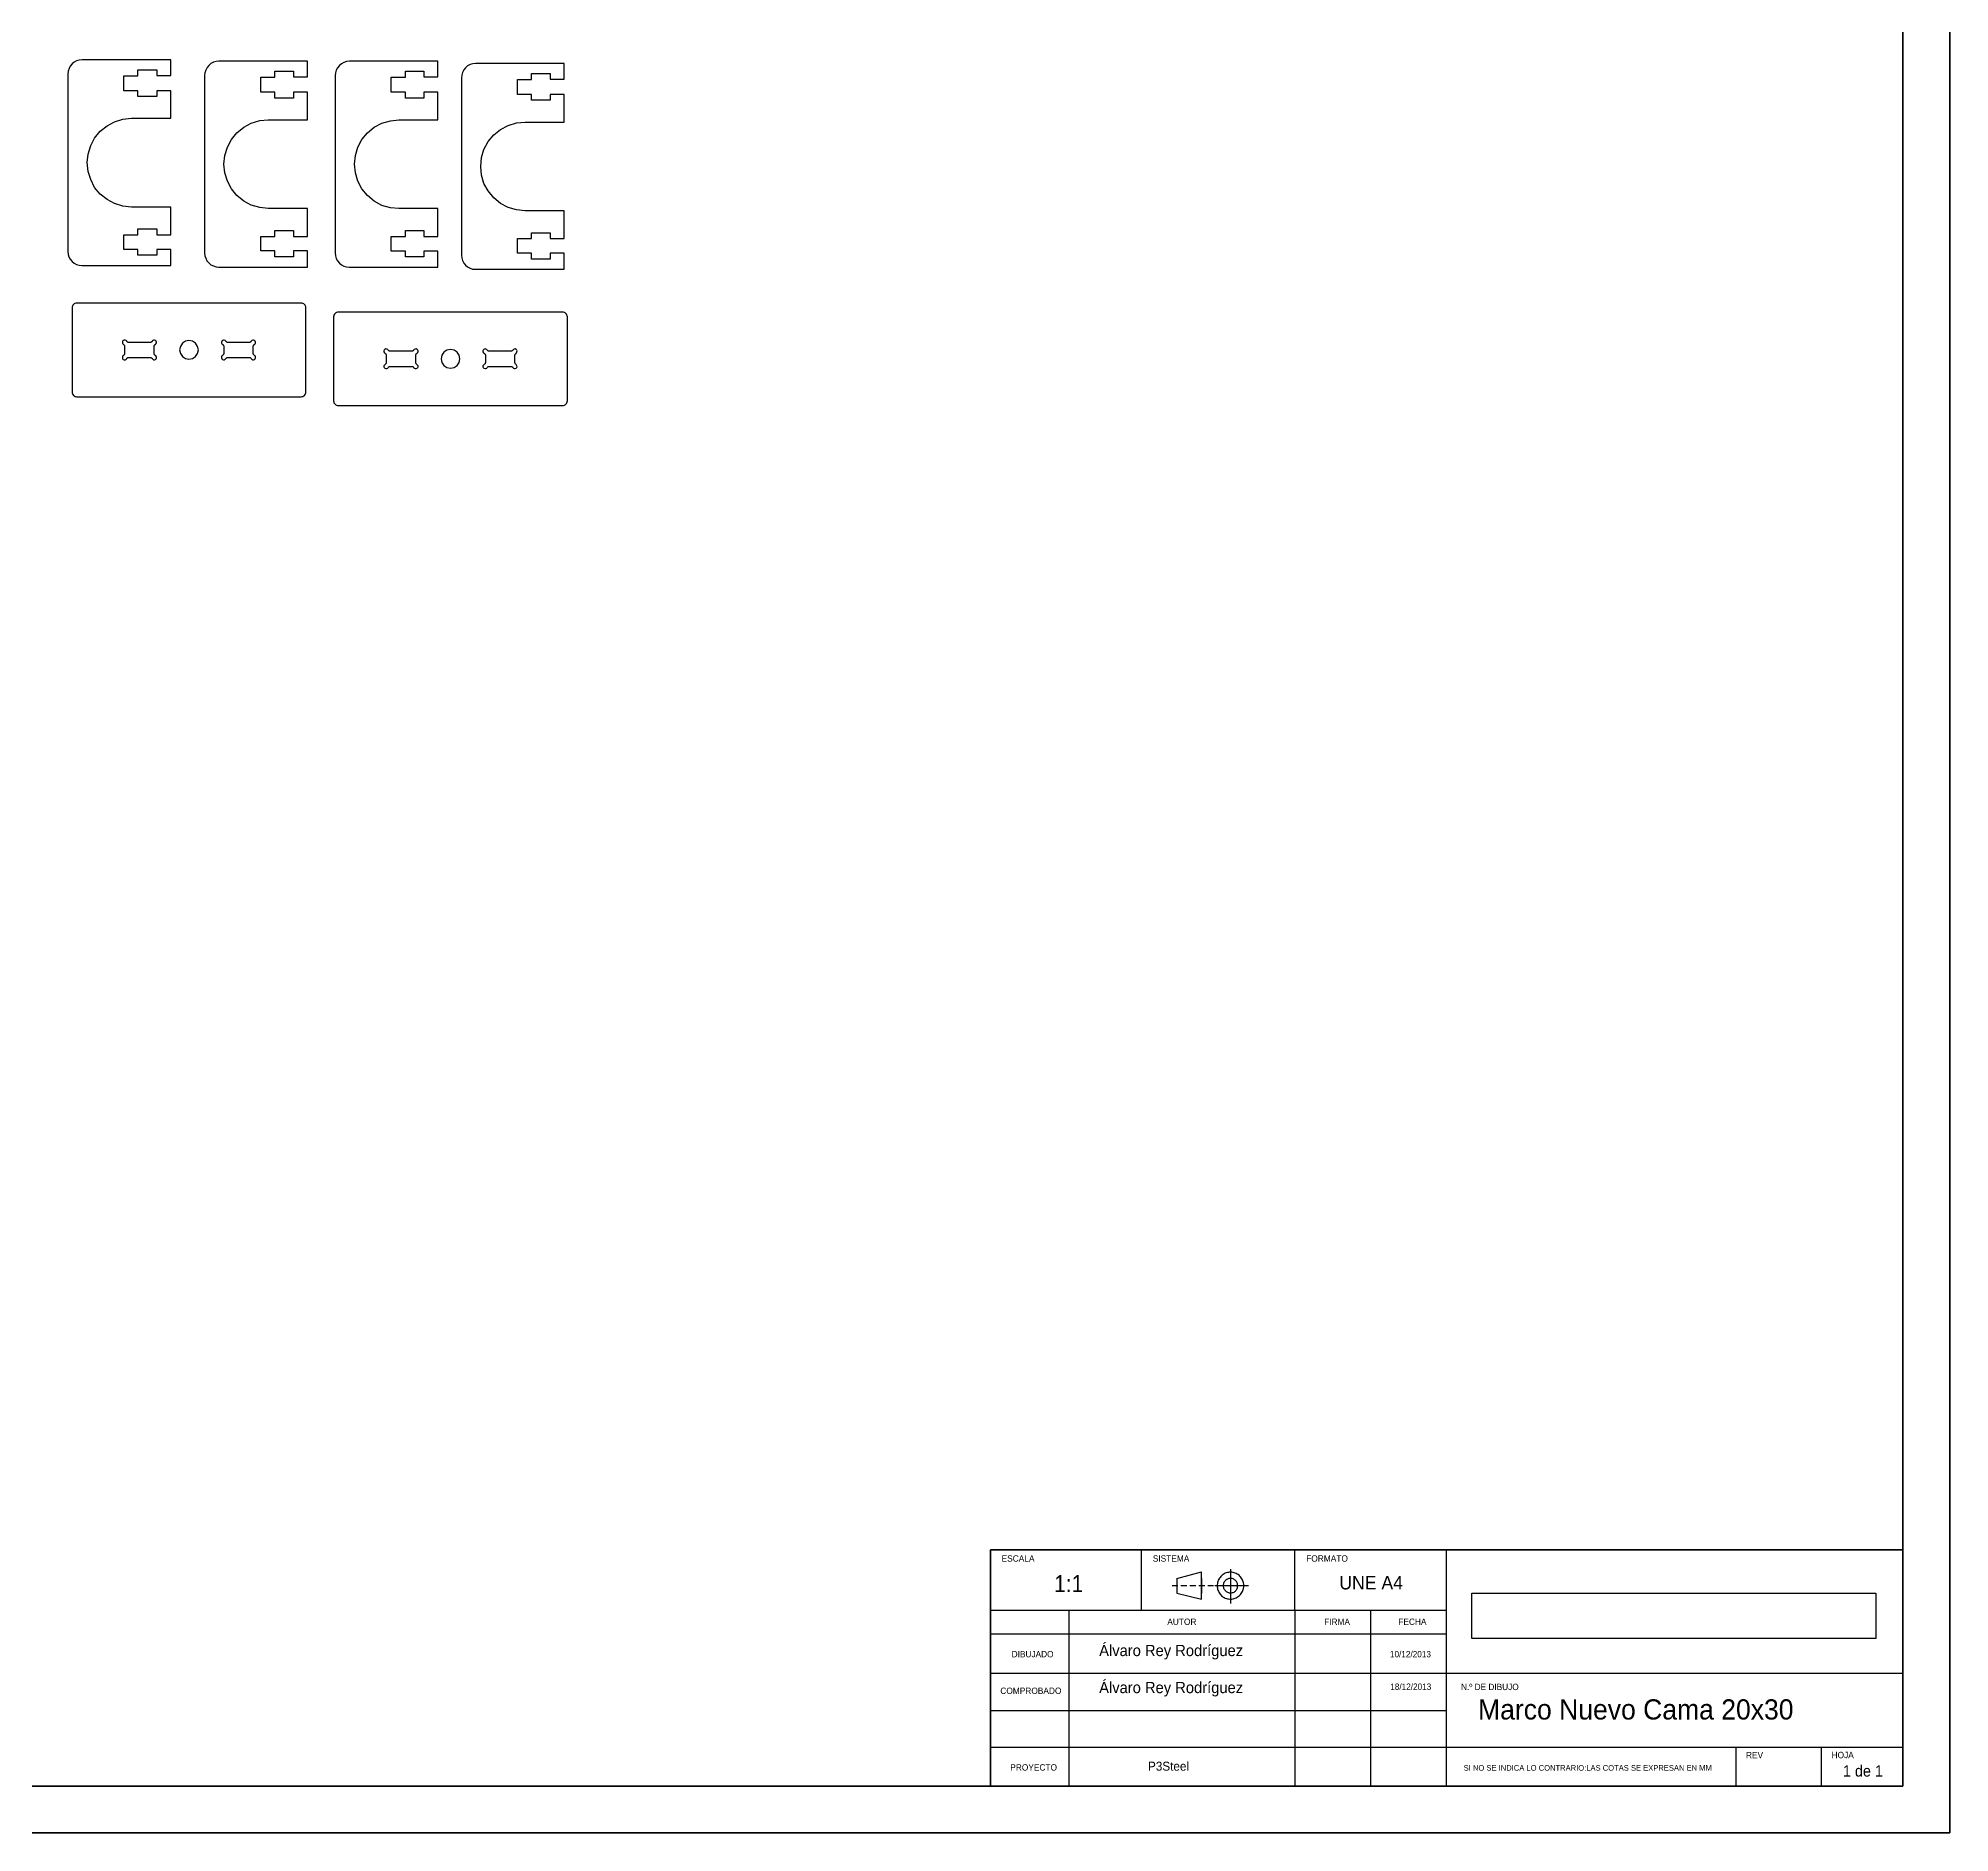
# Model space of a CAD drawing. Header units: inches. Extents: x 0 to 1189, y 0 to 841.
# Drawn here: x 780.2 to 1189.1, y 0.2 to 384 of the extents above; entities that cross this region are included whole.
import ezdxf

# ---------------------------------------------------------------- set-up
doc = ezdxf.new("R2010")
doc.units = ezdxf.units.IN
doc.header["$MEASUREMENT"] = 0
doc.linetypes.add('AI-Linetype-1', pattern=[1.905, 1.27, -0.635])
doc.layers.add('Capa 1', color=7, linetype='Continuous')
picture_1 = doc.add_image_def('image1.png', size_in_pixel=(327, 37))

# ---------------------------------------------------------------- blocks, each defined once
blk = doc.blocks.new('block 2')
at = {"layer": 'Capa 1', "lineweight": 0}
blk.add_lwpolyline([(1086.83, 41.79), (1173.26, 41.79), (1173.26, 51.46), (1086.83, 51.46), (1086.83, 41.79)], dxfattribs=at)
at = {"layer": 'Capa 1'}
image = blk.add_image(picture_1, insert=(1086.83, 41.79), size_in_units=(86.42, 9.67), dxfattribs=at)

msp = doc.modelspace()

# ---------------------------------------------------------------- linework, layer by layer
at = {"layer": 'Capa 1', "color": 9, "lineweight": 50, "true_color": 0xc0c0c0}
for points in [[(1189.07, 0.21), (1189.07, 841.2)], [(1179.05, 10.2), (1179.05, 831.18)], [(25.05, 10.2), (1179.05, 10.2)], [(0.07, 0.21), (1189.07, 0.21)]]:
    msp.add_lwpolyline(points, dxfattribs=at)
at = {"layer": 'Capa 1', "color": 7, "lineweight": 25, "true_color": 0xffffff}
for points in [[(789.55, 379.38), (788.95, 379.34), (788.39, 379.17), (787.86, 378.88), (787.4, 378.5), (787.01, 378.04), (786.77, 377.51), (786.59, 376.94), (786.52, 376.34)], [(786.52, 376.34), (786.52, 338.38)], [(808.53, 379.38), (789.55, 379.38)], [(801.51, 375.99), (801.51, 377.26)], [(801.51, 377.26), (805.53, 377.26)], [(805.53, 377.26), (805.53, 376.06)], [(808.53, 376.06), (808.53, 379.38)], [(818.8, 379.06), (818.23, 379.02), (817.63, 378.85), (817.1, 378.57), (816.65, 378.18), (816.29, 377.72), (816.01, 377.19), (815.83, 376.63), (815.76, 376.03)], [(837.78, 379.06), (818.8, 379.06)], [(830.76, 375.67), (830.76, 376.94)], [(830.76, 376.94), (834.78, 376.94)], [(834.78, 376.94), (834.78, 375.74)], [(837.78, 375.74), (837.78, 379.06)], [(846.74, 379.06), (846.14, 378.99), (845.57, 378.81), (845.04, 378.53), (844.59, 378.14), (844.2, 377.68), (843.92, 377.15), (843.74, 376.59), (843.7, 375.99)], [(865.68, 379.06), (846.74, 379.06)], [(858.7, 375.64), (858.7, 376.94)], [(858.7, 376.94), (862.68, 376.94)], [(862.68, 376.94), (862.68, 375.71)], [(865.68, 375.71), (865.68, 379.06)], [(873.72, 378.6), (873.12, 378.53), (872.56, 378.35), (872.03, 378.07), (871.57, 377.68), (871.18, 377.23), (870.9, 376.7), (870.76, 376.13), (870.69, 375.53)], [(892.7, 378.6), (873.72, 378.6)], [(885.68, 375.18), (885.68, 376.48)], [(885.68, 376.48), (889.67, 376.48)], [(889.67, 376.48), (889.67, 375.25)], [(892.7, 375.25), (892.7, 378.6)], [(798.51, 375.99), (801.51, 375.99)], [(798.51, 372.78), (798.51, 375.99)], [(801.51, 372.78), (798.51, 372.78)], [(801.51, 371.51), (801.51, 372.78)], [(805.53, 376.06), (808.53, 376.06)], [(808.53, 372.78), (805.53, 372.78)], [(805.53, 372.78), (805.53, 371.51)], [(808.53, 366.89), (808.53, 372.78)], [(815.76, 376.03), (815.76, 338.07)], [(827.76, 372.46), (827.76, 375.67)], [(827.76, 375.67), (830.76, 375.67)], [(830.76, 372.46), (827.76, 372.46)], [(830.76, 371.19), (830.76, 372.46)], [(834.78, 375.74), (837.78, 375.74)], [(837.78, 372.46), (834.78, 372.46)], [(834.78, 372.46), (834.78, 371.19)], [(837.78, 366.57), (837.78, 372.46)], [(843.7, 375.99), (843.7, 338.07)], [(855.7, 372.46), (855.7, 375.64)], [(855.7, 375.64), (858.7, 375.64)], [(858.7, 372.46), (855.7, 372.46)], [(858.7, 371.19), (858.7, 372.46)], [(862.68, 375.71), (865.68, 375.71)], [(865.68, 372.46), (862.68, 372.46)], [(862.68, 372.46), (862.68, 371.19)], [(865.68, 366.54), (865.68, 372.46)], [(870.69, 375.53), (870.69, 337.61)], [(882.69, 372), (882.69, 375.18)], [(882.69, 375.18), (885.68, 375.18)], [(889.67, 375.25), (892.7, 375.25)], [(805.53, 371.51), (801.51, 371.51)], [(834.78, 371.19), (830.76, 371.19)], [(862.68, 371.19), (858.7, 371.19)], [(885.68, 372), (882.69, 372)], [(885.68, 370.73), (885.68, 372)], [(889.67, 370.73), (885.68, 370.73)], [(892.7, 372), (889.67, 372)], [(889.67, 372), (889.67, 370.73)], [(892.7, 366.08), (892.7, 372)], [(800.14, 347.87), (798.3, 348.09), (796.5, 348.62), (794.88, 349.5), (793.43, 350.66), (792.23, 352.11), (791.39, 353.77), (790.82, 355.53), (790.65, 357.4), (790.82, 359.23), (791.39, 361.03), (792.23, 362.66), (793.43, 364.1), (794.88, 365.3), (796.5, 366.15), (798.3, 366.71), (800.14, 366.89)], [(800.14, 366.89), (808.53, 366.89)], [(829.38, 347.56), (827.55, 347.77), (825.75, 348.3), (824.12, 349.18), (822.68, 350.34), (821.51, 351.79), (820.63, 353.45), (820.07, 355.21), (819.89, 357.08), (820.07, 358.92), (820.63, 360.72), (821.51, 362.34), (822.68, 363.78), (824.12, 364.98), (825.75, 365.83), (827.55, 366.39), (829.38, 366.57)], [(829.38, 366.57), (837.78, 366.57)], [(857.32, 347.56), (855.49, 347.73), (853.69, 348.26), (852.06, 349.14), (850.62, 350.34), (849.42, 351.79), (848.54, 353.41), (848.01, 355.21), (847.83, 357.05), (848.01, 358.92), (848.54, 360.68), (849.42, 362.34), (850.62, 363.78), (852.06, 364.95), (853.69, 365.83), (855.49, 366.36), (857.32, 366.54)], [(857.32, 366.54), (865.68, 366.54)], [(884.31, 347.1), (882.47, 347.27), (880.67, 347.8), (879.05, 348.69), (877.61, 349.88), (876.41, 351.33), (875.52, 352.95), (874.99, 354.75), (874.82, 356.59), (874.99, 358.46), (875.52, 360.22), (876.41, 361.88), (877.61, 363.33), (879.05, 364.49), (880.67, 365.37), (882.47, 365.9), (884.31, 366.08)], [(884.31, 366.08), (892.7, 366.08)], [(808.53, 347.87), (800.14, 347.87)], [(808.53, 341.95), (808.53, 347.87)], [(837.78, 347.56), (829.38, 347.56)], [(837.78, 341.63), (837.78, 347.56)], [(865.68, 347.56), (857.32, 347.56)], [(865.68, 341.59), (865.68, 347.56)], [(892.7, 347.1), (884.31, 347.1)], [(892.7, 341.14), (892.7, 347.1)], [(798.51, 338.84), (798.51, 341.95)], [(798.51, 341.95), (801.51, 341.95)], [(801.51, 341.95), (801.51, 343.22)], [(801.51, 343.22), (805.53, 343.22)], [(805.53, 343.22), (805.53, 341.95)], [(805.53, 341.95), (808.53, 341.95)], [(827.76, 338.53), (827.76, 341.63)], [(827.76, 341.63), (830.76, 341.63)], [(830.76, 341.63), (830.76, 342.9)], [(830.76, 342.9), (834.78, 342.9)], [(834.78, 342.9), (834.78, 341.63)], [(834.78, 341.63), (837.78, 341.63)], [(855.7, 338.49), (855.7, 341.59)], [(855.7, 341.59), (858.7, 341.59)], [(858.7, 341.59), (858.7, 342.86)], [(858.7, 342.86), (862.68, 342.86)], [(862.68, 342.86), (862.68, 341.59)], [(862.68, 341.59), (865.68, 341.59)], [(882.69, 338.03), (882.69, 341.14)], [(882.69, 341.14), (885.68, 341.14)], [(885.68, 341.14), (885.68, 342.41)], [(885.68, 342.41), (889.67, 342.41)], [(889.67, 342.41), (889.67, 341.14)], [(889.67, 341.14), (892.7, 341.14)], [(786.52, 338.38), (786.59, 337.78), (786.73, 337.26), (787.01, 336.73), (787.4, 336.27), (787.86, 335.88), (788.35, 335.63), (788.92, 335.46), (789.52, 335.39)], [(789.52, 335.39), (808.53, 335.39)], [(801.51, 338.84), (798.51, 338.84)], [(801.51, 337.57), (801.51, 338.84)], [(805.53, 337.57), (801.51, 337.57)], [(808.53, 338.84), (805.53, 338.84)], [(805.53, 338.84), (805.53, 337.57)], [(808.53, 335.39), (808.53, 338.84)], [(815.76, 338.07), (815.83, 337.47), (816.01, 336.94), (816.26, 336.41), (816.65, 335.95), (817.1, 335.56), (817.63, 335.32), (818.2, 335.14), (818.76, 335.07)], [(830.76, 338.53), (827.76, 338.53)], [(830.76, 337.26), (830.76, 338.53)], [(834.78, 337.26), (830.76, 337.26)], [(837.78, 338.53), (834.78, 338.53)], [(834.78, 338.53), (834.78, 337.26)], [(837.78, 335.07), (837.78, 338.53)], [(843.7, 338.07), (843.74, 337.47), (843.92, 336.9), (844.2, 336.37), (844.59, 335.92), (845.04, 335.56), (845.54, 335.28), (846.1, 335.1), (846.7, 335.07)], [(858.7, 338.49), (855.7, 338.49)], [(858.7, 337.22), (858.7, 338.49)], [(862.68, 337.22), (858.7, 337.22)], [(865.68, 338.49), (862.68, 338.49)], [(862.68, 338.49), (862.68, 337.22)], [(865.68, 335.07), (865.68, 338.49)], [(870.69, 337.61), (870.76, 337.01), (870.9, 336.44), (871.18, 335.92), (871.57, 335.46), (872.03, 335.1), (872.53, 334.82), (873.09, 334.64), (873.69, 334.61)], [(885.68, 338.03), (882.69, 338.03)], [(885.68, 336.76), (885.68, 338.03)], [(889.67, 336.76), (885.68, 336.76)], [(892.7, 338.03), (889.67, 338.03)], [(889.67, 338.03), (889.67, 336.76)], [(892.7, 334.61), (892.7, 338.03)], [(818.76, 335.07), (837.78, 335.07)], [(846.7, 335.07), (865.68, 335.07)], [(873.69, 334.61), (892.7, 334.61)], [(788.42, 327.34), (788.21, 327.31), (788.03, 327.27), (787.86, 327.17), (787.72, 327.06), (787.58, 326.88), (787.51, 326.71), (787.44, 326.53), (787.4, 326.35)], [(836.4, 327.34), (788.42, 327.34)], [(837.42, 326.35), (837.39, 326.53), (837.35, 326.71), (837.25, 326.88), (837.11, 327.06), (836.97, 327.17), (836.79, 327.27), (836.61, 327.31), (836.4, 327.34)], [(787.4, 326.35), (787.4, 308.33)], [(837.42, 308.33), (837.42, 326.35)], [(844.37, 325.44), (844.16, 325.4), (843.99, 325.37), (843.81, 325.26), (843.67, 325.12), (843.53, 324.98), (843.42, 324.8), (843.39, 324.63), (843.35, 324.41)], [(843.35, 324.41), (843.35, 306.42)], [(892.35, 325.44), (844.37, 325.44)], [(893.37, 324.41), (893.34, 324.63), (893.27, 324.8), (893.2, 324.98), (893.06, 325.12), (892.92, 325.26), (892.74, 325.37), (892.56, 325.4), (892.35, 325.44)], [(893.37, 306.42), (893.37, 324.41)], [(799.11, 319.19), (798.97, 319.33), (798.79, 319.44), (798.58, 319.44), (798.37, 319.37), (798.23, 319.23), (798.16, 319.02), (798.16, 318.84), (798.27, 318.63), (798.41, 318.52)], [(799.54, 318.95), (799.47, 318.95), (799.39, 318.95), (799.32, 318.98), (799.29, 319.02), (799.22, 319.05), (799.18, 319.09), (799.15, 319.12), (799.11, 319.19)], [(804.09, 318.95), (799.54, 318.95)], [(804.54, 319.19), (804.51, 319.12), (804.44, 319.09), (804.4, 319.05), (804.33, 319.02), (804.3, 318.98), (804.23, 318.95), (804.16, 318.95), (804.09, 318.95)], [(805.22, 318.52), (805.36, 318.63), (805.46, 318.84), (805.46, 319.02), (805.39, 319.23), (805.25, 319.37), (805.04, 319.44), (804.86, 319.44), (804.65, 319.33), (804.54, 319.19)], [(814.42, 317.36), (814.25, 318.1), (813.82, 318.77), (813.19, 319.19), (812.41, 319.33), (811.64, 319.19), (811, 318.77), (810.58, 318.1), (810.4, 317.36), (810.58, 316.58), (811, 315.91), (811.64, 315.49), (812.41, 315.35), (813.19, 315.49), (813.82, 315.91), (814.25, 316.58), (814.42, 317.36)], [(820.28, 319.19), (820.17, 319.33), (819.96, 319.44), (819.78, 319.44), (819.57, 319.37), (819.43, 319.23), (819.36, 319.02), (819.36, 318.84), (819.47, 318.63), (819.61, 318.52)], [(820.74, 318.95), (820.67, 318.95), (820.6, 318.95), (820.53, 318.98), (820.49, 319.02), (820.42, 319.05), (820.38, 319.09), (820.35, 319.12), (820.28, 319.19)], [(825.29, 318.95), (820.74, 318.95)], [(825.75, 319.19), (825.68, 319.12), (825.64, 319.09), (825.61, 319.05), (825.54, 319.02), (825.5, 318.98), (825.43, 318.95), (825.36, 318.95), (825.29, 318.95)], [(826.42, 318.52), (826.56, 318.63), (826.66, 318.84), (826.66, 319.02), (826.59, 319.23), (826.45, 319.37), (826.24, 319.44), (826.06, 319.44), (825.85, 319.33), (825.75, 319.19)], [(798.41, 316.16), (798.27, 316.05), (798.16, 315.84), (798.16, 315.67), (798.23, 315.45), (798.37, 315.31), (798.58, 315.24), (798.79, 315.24), (798.97, 315.35), (799.11, 315.49)], [(798.41, 318.52), (798.48, 318.49), (798.51, 318.42), (798.55, 318.38), (798.58, 318.31), (798.62, 318.28), (798.65, 318.21), (798.65, 318.13), (798.65, 318.06)], [(798.65, 316.62), (798.65, 316.55), (798.65, 316.48), (798.62, 316.41), (798.58, 316.37), (798.55, 316.3), (798.51, 316.27), (798.48, 316.19), (798.41, 316.16)], [(798.65, 318.06), (798.65, 316.62)], [(799.11, 315.49), (799.15, 315.56), (799.18, 315.59), (799.22, 315.63), (799.29, 315.67), (799.32, 315.7), (799.39, 315.74), (799.47, 315.74), (799.54, 315.74)], [(799.54, 315.74), (804.09, 315.74)], [(804.09, 315.74), (804.16, 315.74), (804.23, 315.74), (804.3, 315.7), (804.33, 315.67), (804.4, 315.63), (804.44, 315.59), (804.51, 315.56), (804.54, 315.49)], [(804.54, 315.49), (804.65, 315.35), (804.86, 315.24), (805.04, 315.24), (805.25, 315.31), (805.39, 315.45), (805.46, 315.67), (805.46, 315.84), (805.36, 316.05), (805.22, 316.16)], [(804.97, 318.06), (804.97, 318.13), (804.97, 318.21), (805, 318.28), (805.04, 318.31), (805.07, 318.38), (805.11, 318.42), (805.14, 318.49), (805.22, 318.52)], [(804.97, 316.62), (804.97, 318.06)], [(805.22, 316.16), (805.14, 316.19), (805.11, 316.27), (805.07, 316.3), (805.04, 316.37), (805, 316.41), (804.97, 316.48), (804.97, 316.55), (804.97, 316.62)], [(819.61, 316.16), (819.47, 316.05), (819.36, 315.84), (819.36, 315.67), (819.43, 315.45), (819.57, 315.31), (819.78, 315.24), (819.96, 315.24), (820.17, 315.35), (820.28, 315.49)], [(819.61, 318.52), (819.68, 318.49), (819.71, 318.42), (819.75, 318.38), (819.78, 318.31), (819.82, 318.28), (819.86, 318.21), (819.86, 318.13), (819.86, 318.06)], [(819.86, 316.62), (819.86, 316.55), (819.86, 316.48), (819.82, 316.41), (819.78, 316.37), (819.75, 316.3), (819.71, 316.27), (819.68, 316.19), (819.61, 316.16)], [(819.86, 318.06), (819.86, 316.62)], [(820.28, 315.49), (820.35, 315.56), (820.38, 315.59), (820.42, 315.63), (820.49, 315.67), (820.53, 315.7), (820.6, 315.74), (820.67, 315.74), (820.74, 315.74)], [(820.74, 315.74), (825.29, 315.74)], [(825.29, 315.74), (825.36, 315.74), (825.43, 315.74), (825.5, 315.7), (825.54, 315.67), (825.61, 315.63), (825.64, 315.59), (825.68, 315.56), (825.75, 315.49)], [(825.75, 315.49), (825.85, 315.35), (826.06, 315.24), (826.24, 315.24), (826.45, 315.31), (826.59, 315.45), (826.66, 315.67), (826.66, 315.84), (826.56, 316.05), (826.42, 316.16)], [(826.17, 318.06), (826.17, 318.13), (826.17, 318.21), (826.21, 318.28), (826.24, 318.31), (826.28, 318.38), (826.31, 318.42), (826.35, 318.49), (826.42, 318.52)], [(826.17, 316.62), (826.17, 318.06)], [(826.42, 316.16), (826.35, 316.19), (826.31, 316.27), (826.28, 316.3), (826.24, 316.37), (826.21, 316.41), (826.17, 316.48), (826.17, 316.55), (826.17, 316.62)], [(855.03, 317.29), (854.92, 317.43), (854.71, 317.5), (854.53, 317.54), (854.32, 317.43), (854.18, 317.29), (854.11, 317.11), (854.11, 316.9), (854.22, 316.72), (854.36, 316.58)], [(854.36, 316.58), (854.43, 316.55), (854.46, 316.51), (854.5, 316.48), (854.53, 316.41), (854.57, 316.37), (854.6, 316.3), (854.6, 316.23), (854.6, 316.16)], [(854.6, 316.16), (854.6, 314.68)], [(855.49, 317.04), (855.42, 317.04), (855.34, 317.04), (855.27, 317.08), (855.24, 317.11), (855.17, 317.15), (855.13, 317.18), (855.06, 317.22), (855.03, 317.29)], [(860.04, 317.04), (855.49, 317.04)], [(860.46, 317.29), (860.42, 317.22), (860.39, 317.18), (860.35, 317.15), (860.28, 317.11), (860.25, 317.08), (860.18, 317.04), (860.11, 317.04), (860.04, 317.04)], [(861.17, 316.58), (861.31, 316.72), (861.41, 316.9), (861.41, 317.11), (861.34, 317.29), (861.2, 317.43), (860.99, 317.54), (860.78, 317.5), (860.6, 317.43), (860.46, 317.29)], [(860.92, 316.16), (860.92, 316.23), (860.92, 316.3), (860.95, 316.37), (860.99, 316.41), (861.02, 316.48), (861.06, 316.51), (861.1, 316.55), (861.17, 316.58)], [(860.92, 314.68), (860.92, 316.16)], [(870.37, 315.42), (870.2, 316.19), (869.77, 316.83), (869.14, 317.29), (868.36, 317.43), (867.59, 317.29), (866.95, 316.83), (866.53, 316.19), (866.35, 315.42), (866.53, 314.68), (866.95, 314.01), (867.59, 313.58), (868.36, 313.44), (869.14, 313.58), (869.77, 314.01), (870.2, 314.68), (870.37, 315.42)], [(876.23, 317.29), (876.12, 317.43), (875.91, 317.5), (875.74, 317.54), (875.52, 317.43), (875.38, 317.29), (875.31, 317.11), (875.31, 316.9), (875.42, 316.72), (875.56, 316.58)], [(875.56, 316.58), (875.63, 316.55), (875.67, 316.51), (875.7, 316.48), (875.74, 316.41), (875.77, 316.37), (875.81, 316.3), (875.81, 316.23), (875.81, 316.16)], [(875.81, 316.16), (875.81, 314.68)], [(876.69, 317.04), (876.62, 317.04), (876.55, 317.04), (876.48, 317.08), (876.44, 317.11), (876.37, 317.15), (876.34, 317.18), (876.26, 317.22), (876.23, 317.29)], [(881.24, 317.04), (876.69, 317.04)], [(881.66, 317.29), (881.63, 317.22), (881.59, 317.18), (881.56, 317.15), (881.49, 317.11), (881.45, 317.08), (881.38, 317.04), (881.31, 317.04), (881.24, 317.04)], [(882.37, 316.58), (882.51, 316.72), (882.58, 316.9), (882.61, 317.11), (882.54, 317.29), (882.37, 317.43), (882.19, 317.54), (881.98, 317.5), (881.8, 317.43), (881.66, 317.29)], [(882.12, 316.16), (882.12, 316.23), (882.12, 316.3), (882.16, 316.37), (882.19, 316.41), (882.23, 316.48), (882.26, 316.51), (882.3, 316.55), (882.37, 316.58)], [(882.12, 314.68), (882.12, 316.16)], [(854.36, 314.25), (854.22, 314.11), (854.11, 313.94), (854.11, 313.73), (854.18, 313.55), (854.32, 313.41), (854.53, 313.34), (854.71, 313.34), (854.92, 313.44), (855.03, 313.58)], [(854.6, 314.68), (854.6, 314.64), (854.6, 314.57), (854.57, 314.5), (854.53, 314.43), (854.5, 314.4), (854.46, 314.32), (854.43, 314.29), (854.36, 314.25)], [(855.03, 313.58), (855.06, 313.62), (855.13, 313.69), (855.17, 313.73), (855.24, 313.76), (855.27, 313.8), (855.34, 313.8), (855.42, 313.83), (855.49, 313.83)], [(855.49, 313.83), (860.04, 313.83)], [(860.04, 313.83), (860.11, 313.83), (860.18, 313.8), (860.25, 313.8), (860.28, 313.76), (860.35, 313.73), (860.39, 313.69), (860.42, 313.62), (860.46, 313.58)], [(860.46, 313.58), (860.6, 313.44), (860.78, 313.34), (860.99, 313.34), (861.2, 313.41), (861.34, 313.55), (861.41, 313.73), (861.41, 313.94), (861.31, 314.11), (861.17, 314.25)], [(861.17, 314.25), (861.1, 314.29), (861.06, 314.32), (861.02, 314.4), (860.99, 314.43), (860.95, 314.5), (860.92, 314.57), (860.92, 314.64), (860.92, 314.68)], [(875.56, 314.25), (875.42, 314.11), (875.31, 313.94), (875.31, 313.73), (875.38, 313.55), (875.52, 313.41), (875.74, 313.34), (875.91, 313.34), (876.12, 313.44), (876.23, 313.58)], [(875.81, 314.68), (875.81, 314.64), (875.81, 314.57), (875.77, 314.5), (875.74, 314.43), (875.7, 314.4), (875.67, 314.32), (875.63, 314.29), (875.56, 314.25)], [(876.23, 313.58), (876.26, 313.62), (876.34, 313.69), (876.37, 313.73), (876.44, 313.76), (876.48, 313.8), (876.55, 313.8), (876.62, 313.83), (876.69, 313.83)], [(876.69, 313.83), (881.24, 313.83)], [(881.24, 313.83), (881.31, 313.83), (881.38, 313.8), (881.45, 313.8), (881.49, 313.76), (881.56, 313.73), (881.59, 313.69), (881.63, 313.62), (881.66, 313.58)], [(881.66, 313.58), (881.8, 313.44), (881.98, 313.34), (882.19, 313.34), (882.37, 313.41), (882.54, 313.55), (882.61, 313.73), (882.58, 313.94), (882.51, 314.11), (882.37, 314.25)], [(882.37, 314.25), (882.3, 314.29), (882.26, 314.32), (882.23, 314.4), (882.19, 314.43), (882.16, 314.5), (882.12, 314.57), (882.12, 314.64), (882.12, 314.68)], [(787.4, 308.33), (787.44, 308.15), (787.51, 307.97), (787.58, 307.8), (787.72, 307.62), (787.86, 307.52), (788.03, 307.41), (788.21, 307.38), (788.42, 307.34)], [(788.42, 307.34), (836.4, 307.34)], [(836.4, 307.34), (836.61, 307.38), (836.79, 307.41), (836.97, 307.52), (837.11, 307.62), (837.25, 307.8), (837.35, 307.97), (837.39, 308.15), (837.42, 308.33)], [(843.35, 306.42), (843.39, 306.25), (843.42, 306.03), (843.53, 305.86), (843.67, 305.72), (843.81, 305.61), (843.99, 305.51), (844.16, 305.43), (844.37, 305.43)], [(844.37, 305.43), (892.35, 305.43)], [(892.35, 305.43), (892.56, 305.43), (892.74, 305.51), (892.92, 305.61), (893.06, 305.72), (893.2, 305.86), (893.27, 306.03), (893.34, 306.25), (893.37, 306.42)], [(1016.18, 47.8), (1016.18, 60.75)], [(1048.98, 47.8), (1048.98, 60.75)], [(1081.41, 10.09), (1081.41, 60.75)], [(1023.76, 54.57), (1029.02, 56.02)], [(1023.76, 54.57), (1023.76, 51.47)], [(1029.02, 50.17), (1029.02, 56.02)], [(1029.02, 54.57), (1029.02, 51.47)], [(1037.94, 53.9), (1037.87, 54.12), (1037.77, 54.33), (1037.66, 54.54), (1037.52, 54.75), (1037.38, 54.93), (1037.2, 55.1), (1037.03, 55.28), (1036.85, 55.42), (1036.64, 55.53), (1036.43, 55.63), (1036.21, 55.74), (1035.97, 55.81), (1035.76, 55.88), (1035.51, 55.92), (1035.26, 55.92), (1035.01, 55.92), (1034.8, 55.88), (1034.56, 55.84), (1034.31, 55.77), (1034.1, 55.7), (1033.89, 55.6), (1033.67, 55.46), (1033.46, 55.32), (1033.29, 55.17), (1033.11, 55), (1032.97, 54.82), (1032.83, 54.65), (1032.69, 54.43), (1032.58, 54.22), (1032.51, 53.97), (1032.44, 53.76), (1032.4, 53.52), (1032.37, 53.27), (1032.37, 53.06), (1032.37, 52.81), (1032.4, 52.56), (1032.44, 52.32), (1032.51, 52.11), (1032.62, 51.89), (1032.72, 51.68), (1032.83, 51.47), (1032.97, 51.26), (1033.14, 51.08), (1033.32, 50.91), (1033.5, 50.76), (1033.67, 50.62), (1033.89, 50.52), (1034.1, 50.41), (1034.34, 50.34), (1034.56, 50.27), (1034.8, 50.24), (1035.05, 50.2), (1035.3, 50.2), (1035.51, 50.2), (1035.76, 50.24), (1036, 50.31), (1036.21, 50.38), (1036.43, 50.48), (1036.64, 50.59), (1036.85, 50.73), (1037.06, 50.87), (1037.24, 51.01), (1037.38, 51.19), (1037.52, 51.36), (1037.66, 51.58), (1037.77, 51.79), (1037.87, 52), (1037.94, 52.25), (1038.01, 52.46), (1038.05, 52.71), (1038.08, 52.95), (1038.08, 53.2), (1038.05, 53.41), (1038.01, 53.66), (1037.94, 53.9)], [(1036.71, 53.52), (1036.64, 53.66), (1036.57, 53.83), (1036.46, 53.97), (1036.36, 54.12), (1036.21, 54.22), (1036.07, 54.33), (1035.93, 54.43), (1035.76, 54.5), (1035.58, 54.57), (1035.4, 54.57), (1035.23, 54.61), (1035.05, 54.61), (1034.87, 54.57), (1034.73, 54.54), (1034.56, 54.47), (1034.42, 54.36), (1034.24, 54.26), (1034.13, 54.15), (1033.99, 54.01), (1033.89, 53.87), (1033.82, 53.73), (1033.74, 53.55), (1033.71, 53.38), (1033.67, 53.2), (1033.67, 53.02), (1033.67, 52.85), (1033.71, 52.71), (1033.74, 52.53), (1033.82, 52.35), (1033.92, 52.21), (1034.03, 52.07), (1034.13, 51.93), (1034.27, 51.82), (1034.42, 51.72), (1034.59, 51.65), (1034.77, 51.58), (1034.91, 51.54), (1035.09, 51.51), (1035.26, 51.51), (1035.44, 51.54), (1035.61, 51.58), (1035.79, 51.61), (1035.97, 51.68), (1036.11, 51.79), (1036.25, 51.89), (1036.36, 52.03), (1036.46, 52.18), (1036.57, 52.32), (1036.64, 52.46), (1036.71, 52.63), (1036.74, 52.81), (1036.74, 52.99), (1036.74, 53.16), (1036.74, 53.34), (1036.71, 53.52)], [(1035.23, 56.62), (1035.23, 49.21)], [(1023.76, 51.47), (1029.02, 50.17)], [(1031.87, 53.06), (1039.07, 53.06)], [(1031.87, 53.06), (1039.07, 53.06)], [(983.9, 47.8), (1048.98, 47.8)], [(1000.65, 47.8), (1000.65, 10.09)], [(1048.98, 47.8), (1081.41, 47.8)], [(1048.98, 47.8), (1048.98, 42.72)], [(1065.18, 47.8), (1065.18, 42.72)], [(983.9, 42.72), (1081.41, 42.72)], [(1048.98, 42.72), (1048.98, 10.09)], [(1065.18, 42.72), (1065.18, 10.09)], [(983.9, 34.33), (1081.41, 34.33)], [(1081.41, 34.33), (1178.88, 34.33)], [(983.9, 26.39), (1081.41, 26.39)], [(983.9, 18.52), (1178.88, 18.52)], [(1143.32, 18.52), (1143.32, 10.09)], [(1161.56, 18.52), (1161.56, 10.09)]]:
    msp.add_lwpolyline(points, dxfattribs=at)
at = {"layer": 'Capa 1', "color": 7, "lineweight": 35, "true_color": 0xffffff}
for points in [[(983.9, 60.75), (983.86, 10.2)], [(983.9, 60.75), (1178.88, 60.75)]]:
    msp.add_lwpolyline(points, dxfattribs=at)
at = {"layer": 'Capa 1', "color": 7, "linetype": 'AI-Linetype-1', "lineweight": 25, "true_color": 0xffffff}
msp.add_lwpolyline([(1022.71, 53.07), (1031.65, 53.07)], dxfattribs=at)

# ---------------------------------------------------------------- block references
at = {"layer": 'Capa 1'}
msp.add_blockref('block 2', (0, 0), dxfattribs=at)

# ---------------------------------------------------------------- texts
at = {"layer": 'Capa 1', "color": 7, "true_color": 0xffffff, "attachment_point": 7}
for s, insert, char_height in [('\\fCentury Gothic|b0|i0|c0|p34;\\W0.982456;ESCALA', (986.24, 58.17), 1.36), ('\\fCentury Gothic|b0|i0|c0|p34;\\W0.979696;SISTEMA', (1018.59, 58.17), 1.36), ('\\fCentury Gothic|b0|i0|c0|p34;\\W0.982271;FORMATO', (1051.4, 58.17), 1.36), ('\\fCentury Gothic|b0|i0|c0|p34;\\W0.919355;1:1', (997.5, 51.69), 3.6267), ('\\fCentury Gothic|b0|i0|c0|p34;\\W0.979252;UNE A4', (1058.49, 52.21), 2.8787), ('\\fCentury Gothic|b0|i0|c0|p34;\\W0.980294;AUTOR', (1021.69, 44.64), 1.36), ('\\fCentury Gothic|b0|i0|c0|p34;\\W0.975227;FIRMA', (1055.25, 44.64), 1.36), ('\\fCentury Gothic|b0|i0|c0|p34;\\W0.977541;FECHA', (1071.11, 44.64), 1.36), ('\\fCentury Gothic|b0|i0|c0|p34;\\W0.981061;Álvaro Rey Rodríguez', (1007.12, 37.27), 2.3989), ('\\fCentury Gothic|b0|i0|c0|p34;\\W0.973898;DIBUJADO', (988.4, 37.72), 1.36), ('\\fCentury Gothic|b0|i0|c0|p34;\\W0.963384;10/12/2013', (1069.32, 37.72), 1.36), ('\\fCentury Gothic|b0|i0|c0|p34;\\W0.981061;Álvaro Rey Rodríguez', (1007.12, 29.35), 2.3989), ('\\fCentury Gothic|b0|i0|c0|p34;\\W0.980316;COMPROBADO', (985.97, 29.88), 1.36), ('\\fCentury Gothic|b0|i0|c0|p34;\\W0.963286;18/12/2013', (1069.39, 30.75), 1.36), ('\\fCentury Gothic|b0|i0|c0|p34;\\W0.9721;N.º DE DIBUJO', (1084.53, 30.7), 1.36), ('\\fCentury Gothic|b0|i0|c0|p34;\\W0.98248;Marco Nuevo Cama 20x30', (1088.17, 24.37), 4.318), ('\\fCentury Gothic|b0|i0|c0|p34;\\W0.977585;REV', (1145.49, 16.14), 1.36), ('\\fCentury Gothic|b0|i0|c0|p34;\\W0.979191;HOJA', (1163.79, 16.14), 1.36), ('\\fCentury Gothic|b0|i0|c0|p34;\\W0.979974;PROYECTO', (988.1, 13.49), 1.36), ('\\fCentury Gothic|b0|i0|c0|p34;\\W0.975123;P3Steel', (1017.57, 13.46), 1.9191), ('\\fCentury Gothic|b0|i0|c0|p34;\\W0.979316;SI NO SE INDICA LO CONTRARIO:LAS COTAS SE EXPRESAN EN MM', (1085.09, 13.47), 1.1994), ('\\fCentury Gothic|b0|i0|c0|p34;\\W0.959119;1 de 1', (1166.22, 12.2), 2.3989)]:
    msp.add_mtext(s, dxfattribs=dict(at, insert=insert, char_height=char_height))

doc.saveas('drawing.dxf')
